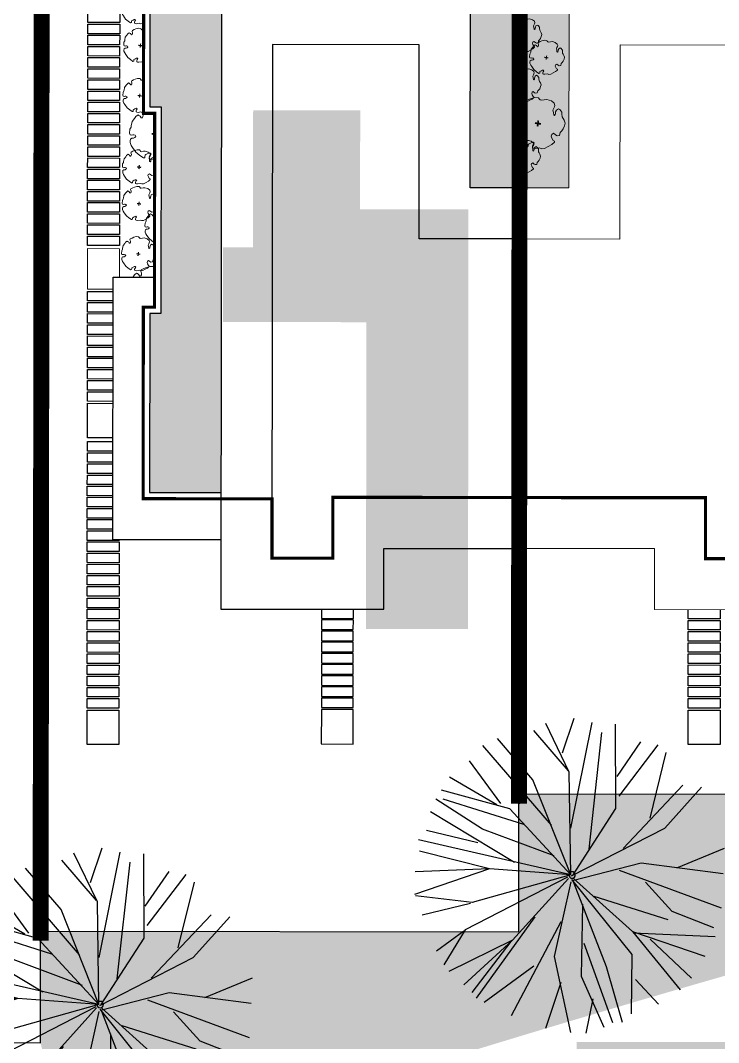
# Model space of a CAD drawing. Header units: millimetres. Extents: x -1030105 to 906887, y -616134 to 1220667.
# Drawn here: x -764102 to -742200, y -415820 to -383747 of the extents above; entities that cross this region are included whole.
import ezdxf

# ---------------------------------------------------------------- set-up
doc = ezdxf.new("R2010")
doc.units = ezdxf.units.MM
doc.header["$MEASUREMENT"] = 0
doc.linetypes.add('HIDDEN', pattern=[9.524999999999999, 6.35, -3.175])
doc.layers.get('Defpoints').update_dxf_attribs({"color": 1})
doc.layers.add('+ toa do mong', color=7, linetype='Continuous', true_color=0xfa1a05)
for name, color, linetype, lineweight in [('240930  KHU B- TMB gời inno$0$1. I-FURN', 252, 'Continuous', 18), ('240930  KHU B- TMB gời inno$0$GFA', 6, 'Continuous', 0), ('GFA', 6, 'Continuous', 0), ('QH_KTCQ_Caycanhquan', 97, 'Continuous', 18)]:
    doc.layers.add(name, color=color, linetype=linetype, lineweight=lineweight)
for name, color, linetype in [('240930  KHU B- TMB gời inno$0$DA-ELEV-PEN1', 8, 'Continuous'), ('240930  KHU B- TMB gời inno$0$DA-FLOR-PATT', 251, 'Continuous'), ('240930  KHU B- TMB gời inno$0$DA-WALL-LOW', 1, 'Continuous'), ('240930  KHU B- TMB gời inno$0$DA-WALL-PATT', 8, 'Continuous'), ('240930  KHU B- TMB gời inno$0$TMB-KHU B-XREF$0$Xref-LBC-Plot$0$DA-SITE-CNTR1', 8, 'Continuous'), ('DA-LANS-TREE', 7, 'Continuous'), ('DA-WALL-LOW', 1, 'Continuous'), ('Dat cong trinh cac loai', 6, 'Continuous'), ('KTCQ CẢNH QUAN', 192, 'Continuous'), ('N-cay lon', 192, 'Continuous'), ('ranh dat', 7, 'Continuous'), ('TMB-KHU B-XREF$0$Xref-LBC-Plot$0$DA-SITE-CNTR1', 8, 'Continuous'), ('XREF_LBC_ZONE B_BEACH VILLA 22 11 11$0$DA-FLOR-PATT', 251, 'Continuous')]:
    doc.layers.add(name, color=color, linetype=linetype)

# ---------------------------------------------------------------- blocks, each defined once
blk = doc.blocks.new('*U1357')
at = {"layer": '240930  KHU B- TMB gời inno$0$DA-WALL-PATT'}
blk.add_lwpolyline([(-3.229222828849736e-06, -0.5999999999912385), (-0.3000032292184836, -0.5999983853798173), (-0.2999978471795833, 0.4000017712514665), (2.152816071429693e-06, 0.4000001566400453)], close=True, dxfattribs=at)
blk = doc.blocks.new('*U1358')
at = {"color": 0, "linetype": 'ByBlock', "lineweight": -2, "transparency": 16777216, "rotation": 180.0003083683384}
for p in [(-0.6520413989287883, -240.4905452351165), (-0.3020413989338584, -240.4905433514032), (0.04795860106107241, -240.4905414676899), (0.3979586010560023, -240.4905395839766), (0.7479586010509327, -240.4905377002632), (1.097958601045863, -240.4905358165499), (1.447958601040793, -240.4905339328366), (1.797958601035723, -240.4905320491233), (2.147958601030654, -240.4905301654099), (2.497958601025584, -240.4905282816966), (2.847958601020514, -240.4905263979833), (3.197958601015444, -240.49052451427), (3.547958601010374, -240.4905226305566)]:
    blk.add_blockref('*U1357', p, dxfattribs=at)
blk = doc.blocks.new('Xref Khu Spa-Wellness - TBM$0$TREE_T')
at = {"const_width": 100}
for points in [[(-123.743686707654, 123.7436867076467), (123.7436867076394, -123.7436867076467)], [(123.7436867076394, 123.7436867076467), (-123.7436867076394, -123.7436867076467)]]:
    blk.add_lwpolyline(points, dxfattribs=at)
blk = doc.blocks.new('Xref Khu Spa-Wellness - TBM$0$TREE_5')
at = {"layer": 'QH_KTCQ_Caycanhquan', "color": 114, "true_color": 0x139b48}
blk.add_lwpolyline([(-935.8052043020725, 1163.729876997881), (-781.0664177108556, 1298.991161259357), (-577.9716866482049, 1385.944714451209), (-423.232900056988, 1424.590717911255), (-249.1519124628976, 1453.575356581714), (-181.4534723367542, 1414.929171710275), (-142.7687756838277, 1289.329614988528), (-84.74187805317342, 1221.698972928803), (-17.04343790188432, 1192.71433425881), (40.98345973622054, 1221.698972928803), (31.31221188511699, 1347.298710919917), (60.32595539093018, 1424.590717911255), (79.6681563751772, 1472.898267642129), (244.0781907904893, 1472.898267642129), (369.8035285742953, 1434.252264111768), (592.2404606333002, 1376.283168251161), (775.9926960328594, 1212.037426657975), (824.3486405229196, 1163.729876997881), (959.7452261233702, 1105.760781065095), (1114.484012714587, 931.8534933435731), (1143.497461522929, 844.8999401517212), (1075.79931606818, 767.6077518211678), (1017.772123759612, 748.2848406890407), (979.0874271076173, 709.638655890245), (930.7317773010582, 642.0081950975582), (940.40273046121, 564.7160067670047), (1017.772123759612, 555.0544605664909), (1114.484012714587, 564.7160067670047), (1191.85340601299, 622.6851026983932), (1288.56500029657, 632.3466488970444), (1365.934688259847, 564.7160067670047), (1423.96158589609, 487.4238184364513), (1472.317530387081, 323.178076912649), (1481.988778204657, 168.5938815902919), (1501.330979188904, -159.8976014545187), (1433.632833734155, -440.0815348392352), (1356.263440435752, -691.2808295534924), (1288.56500029657, -720.2654682239518), (1240.209350477904, -681.6192833529785), (1182.182158169337, -613.9888225602917), (1124.155260538682, -623.6501874942333), (1037.114619421773, -642.9732798933983), (930.7317773010582, -662.296372293029), (872.7045849869028, -700.9423758247867), (863.0333371693268, -768.5730178840458), (969.4164739474654, -797.5574752166867), (1056.45682040602, -855.5265711485408), (1104.812764876522, -923.1572132077999), (1066.128068224527, -990.7878553378396), (988.7586749317124, -1068.079862329178), (785.6639438699931, -1174.356507992838), (717.9657984022051, -1290.294699784368), (572.8982596490532, -1377.248434313573), (340.7897850750014, -1415.894437845796), (108.6816051844507, -1454.540441305377), (-94.41312587726861, -1444.87889510626), (-133.0978225171566, -1386.909799175337), (-94.41312587726861, -1319.279338454828), (-123.5076104430482, -1166.998870359268), (-158.3361843349412, -1051.01933326479), (-245.4077663654462, -987.2307148086838), (-361.5031108781695, -998.8285959679633), (-401.6181620880961, -1151.07587907603), (-438.5748819764704, -1243.375660780352), (-567.9238436007872, -1307.985380935017), (-703.6970244115219, -1193.679600392003), (-829.4223621934652, -1184.018054192886), (-964.8186531243846, -1145.372050659731), (-1129.228687539697, -1048.756951268762), (-1264.625273158774, -942.4803056772798), (-1312.981217630208, -778.2345641553402), (-1332.323418614455, -652.6348260920495), (-1351.665914275683, -546.3581805010326), (-1429.035307568498, -420.7584424400702), (-1496.733453042805, -333.8048892477527), (-1496.733453042805, -130.9129628543742), (-1458.048756396398, -53.62095586303622), (-1322.652170789428, -43.95940966391936), (-1225.940576513298, -92.26695939479396), (-1158.242431038991, -159.8976014545187), (-1109.886486547999, -208.2051511849277), (-1042.18834109325, -217.8666973854415), (-1022.845845431089, -169.5591477253474), (-1100.215238723904, -43.95940966391936), (-1158.242431038991, 81.64032840030268), (-1274.29652097635, 139.609424259048), (-1341.994666451588, 178.2554277908057), (-1419.364059749991, 226.5629775212146), (-1467.720004214905, 352.1627155123278), (-1419.364059749991, 564.7160067670047), (-1264.625273158774, 786.9308442207985), (-1129.228687539697, 864.2228512139991), (-964.8186531243846, 951.1765857427381), (-935.8052043020725, 999.4841354736127), (-935.8052043020725, 1086.437688665465)], close=True, dxfattribs=at)
blk.add_blockref('Xref Khu Spa-Wellness - TBM$0$TREE_T', (0, 0), dxfattribs=at)
blk = doc.blocks.new('240930  KHU B- TMB gời inno$0$River Semi Roof plan')
at = {"layer": 'GFA', "true_color": 0x8c7854}
h = blk.add_hatch(dxfattribs=at)
h.set_pattern_fill('DOLMIT', color=35, scale=0.4632663540241868, angle=180)
h.set_pattern_definition([(180, (-298548.0829749774, -27398.88642619204), (3.72494558369705e-17, -0.1158165885060467), []), (225.0000000000001, (-298548.0829749774, -27398.88642619204), (0.2316331766234057, -0.2316331766234055), [0.1637893902130351, -0.3275787804260702])])
edge = h.paths.add_edge_path()
edge.add_line((11140.01659839404, -15026.58523369872), (11140.01622314871, -21596.48703951246))
edge.add_line((11140.01622315113, -21596.48703951237), (14212.43875728888, -21596.48443492525))
edge.add_line((14212.43875728909, -21596.48443492536), (14212.43976426888, -23196.73011857584))
edge.add_line((14212.43976426859, -23196.73011857584), (13569.27137817192, -23196.72924651307))
edge.add_line((13569.27137816873, -23196.72924651309), (13569.27137816873, -26132.59862993162))
edge.add_line((13569.27137816873, -26132.59862993155), (11276.56628487019, -26132.59862993155))
edge.add_line((11276.56628487063, -26132.59862993155), (11276.56628487063, -24016.04163258319))
edge.add_line((11276.56628487063, -24016.04163258323), (8955.182916996175, -24016.04161172589))
edge.add_line((8955.182916998769, -24016.0416117258), (8955.182291444173, -15026.58515572585))
edge.add_line((8955.182291444296, -15026.58515572584), (11140.01627673796, -15026.58519136095))
at = {"layer": '240930  KHU B- TMB gời inno$0$1. I-FURN', "elevation": -2.387080635461805e-05}
for points in [[(-13900.00515090071, -2200.076784457473), (-13900.00515090071, -2750.076784930956), (-26904.28596113904, -2750.076725272214), (-26899.84287702405, -9595.851216752679), (-24979.24163426911, -9595.851138415195)], [(-23495.55960390753, -10609.71724599553), (-23495.55947705732, -12799.19258073568), (-19595.55751422713, -12800.96907876743), (-19595.55763580839, -10702.43745993831)]]:
    blk.add_lwpolyline(points, dxfattribs=at)
at = {"layer": '240930  KHU B- TMB gời inno$0$DA-ELEV-PEN1', "elevation": -1.537108971898405e-07}
blk.add_lwpolyline([(-1461.734797787387, -6899.987814486027), (-383.7595702519175, -6899.987814486027), (-383.7595702519175, -7900.001157220453), (-1461.734797787387, -7900.001157220453)], close=True, dxfattribs=at)
at = {"layer": '240930  KHU B- TMB gời inno$0$DA-FLOR-PATT'}
blk.add_lwpolyline([(-7429.311106589157, -6200.005074135959), (-6100.006287040422, -6200.005074135959), (-6100.006287040422, -8600.004618309438), (-7429.916345142759, -8600.004618309438)], dxfattribs=at)
at = {"layer": '240930  KHU B- TMB gời inno$0$DA-FLOR-PATT', "elevation": -1.537108971898405e-07}
blk.add_lwpolyline([(-8770.014087226707, -8300.005014639348), (-7770.013543670066, -8300.005545441061), (-7770.013127144659, -10500.00605658442), (-8770.013399870833, -10500.00683626533)], dxfattribs=at)
at = {"layer": '240930  KHU B- TMB gời inno$0$DA-WALL-LOW', "elevation": -2.387080635461805e-05}
for points in [[(-27600.0020611258, -7900.07871238704), (-27600.00206309709, -8349.93596220314), (-27600.00203530584, -13000.08461010171), (-18399.71552411906, -13000.08286054351)], [(-27400.00206200278, -8100.078713258779), (-27400.00206309709, -8349.935963093565), (-27400.00203650113, -12800.08457206902), (-18399.71710401407, -12800.08286054381)]]:
    blk.add_lwpolyline(points, dxfattribs=at)
at = {"layer": 'Defpoints', "color": 6, "elevation": -7.588306199369877e-10}
blk.add_lwpolyline([(-18399.71552414881, -13000.07909442246), (-27600.00203527121, -13000.07909442246), (-27600.000779467, -12800.07626880327)], dxfattribs=at)
at = {"layer": 'XREF_LBC_ZONE B_BEACH VILLA 22 11 11$0$DA-FLOR-PATT', "color": 7, "elevation": -7.176385346918413e-05}
blk.add_lwpolyline([(-18399.70004112745, -12999.98485664287), (-18399.73366859988, -10703.1605191789)], dxfattribs=at)
at = {"color": 0, "xscale": 999.9999999999999, "yscale": 999.9999999999999, "zscale": 999.9999999999999}
blk.add_blockref('*U1358', (-5372.964888097951, 232990.5348160751, -1.529520665684676e-07), dxfattribs=at)
at = {"layer": 'QH_KTCQ_Caycanhquan', "color": 116}
for p, xscale, yscale, zscale, rotation in [((-22642.54600305415, -13331.42519775114, -2.830727541062004), 0.3613160547961027, 0.3613160547961027, 0.3613160547961027, 52.2616449089547), ((-21067.26135890864, -13310.42338200181, -2.830727541062004), 0.3613160547961027, 0.3613160547961027, 0.3613160547961027, 52.2616449089547), ((-19861.08362727986, -13783.05105340035, -2.830727541062004), 0.5419740821941541, 0.5419740821941541, 0.5419740821941541, 52.26164490895473), ((-18827.24171884757, -13295.96508731122, -2.830727541062004), 0.3613160547961027, 0.3613160547961027, 0.3613160547961027, 52.2616449089547), ((-21928.41837073702, -14045.58316147222, -2.830727541062004), 0.3613160547961027, 0.3613160547961027, 0.3613160547961027, 52.2616449089547)]:
    blk.add_blockref('Xref Khu Spa-Wellness - TBM$0$TREE_5', p, dxfattribs=dict(at, xscale=xscale, yscale=yscale, zscale=zscale, rotation=rotation))
blk.add_wipeout([(-27624.24288750907, -1408.192927989243), (-27624.24288750907, -5708.1929279892465), (-24979.241634269107, -5708.1929279892465), (-24979.241634269118, -13208.198746334952), (-6524.242887509079, -13208.192927989248), (-6524.242887509079, -8963.192927989237), (-4614.242887509059, -8963.192927989237), (-4614.242887509059, -3853.192927989272), (-6782.453408768875, -3853.192927989272), (-6782.453408768875, -458.1930858079395), (-15024.242888813715, -458.1930858079395), (-15024.242888813715, -1758.1929667423647), (-20169.250252609552, -1758.1929667423647), (-20169.250252609552, -1408.192927989243)])
at = {"layer": 'GFA', "true_color": 0xb75434}
h = blk.add_hatch(dxfattribs=at)
h.set_pattern_fill('AR-RSHKE', color=15, scale=36.99065904562387, angle=89.99999999999999)
h.set_pattern_definition([(90, (0, 0), (-443.8879085474862, 943.2618056634088), [221.9439542737432, -184.9532952281194, 258.9346133193671, -110.9719771368716, 332.9159314106149, -147.9626361824955]), (90, (-18.49532952281187, 221.9439542737432), (-443.8879085474862, 943.2618056634088), [184.9532952281194, -702.8225218668535, 147.9626361824955, -221.9439542737432]), (90, (27.74299428421809, 665.8318628212297), (-443.8879085474862, 943.2618056634088), [110.9719771368716, -1146.71043041434]), (180, (0, 0), (-443.8879085474866, -314.4206018878028), [425.3925790246745, -1350.159055165271]), (180, (6.287160530178484e-14, 221.9439542737432), (-443.8879085474866, -314.4206018878028), [416.1449142632686, -1359.406719926677]), (180, (1.152646097199389e-13, 406.8972495018626), (-443.8879085474866, -314.4206018878028), [388.4019199790507, -1387.149714210895]), (180, (27.74299428421809, 665.8318628212297), (-443.8879085474866, -314.4206018878028), [425.3925790246745, -1350.159055165271]), (180, (27.74299428421812, 776.8038399581013), (-443.8879085474866, -314.4206018878028), [425.3925790246745, -1350.159055165271]), (180, (3.143580265089242e-13, 1109.719771368716), (-443.8879085474866, -314.4206018878028), [406.8972495018626, -1368.654384688083])])
h.paths.add_polyline_path([(-24779.24163426912, -13008.19306348427), (-17839.24290436662, -13008.19300702462), (-17839.24290436662, -11658.1929279892), (-23929.24287006757, -11658.1929279892), (-23929.24287006757, -3853.19292798923), (-8274.242887508939, -3853.192927989263), (-8274.242887508939, -1608.193752617144), (-13884.24288750906, -1608.193752617144), (-13884.24288750906, -1958.192966742359), (-20369.25025260955, -1958.192966742359), (-20369.25025260955, -1608.192927989241), (-27424.24288750907, -1608.192927989241), (-27424.24288750907, -5508.192927989239), (-24779.24163426911, -5508.192927989243)])
at = {"layer": '+ toa do mong', "linetype": 'HIDDEN', "ltscale": 10, "const_width": 99.99999999999999, "elevation": -2.40231413925581e-05}
blk.add_lwpolyline([(-27624.24288750907, -1408.192927989241), (-20169.25025260955, -1408.192927989241), (-20169.25025260955, -1758.192966742359), (-14084.24288750906, -1758.192966742359), (-14084.24288750906, -1408.193752617144), (-8074.242887508939, -1408.193752617144), (-8074.242887508939, -5453.192927989268), (-6214.242887509063, -5453.192927989236), (-6214.242887509034, -7363.192927989236), (-8124.24288750907, -7363.192927989236), (-8124.24288750907, -13208.19292798924), (-24979.24163426911, -13208.19306511135), (-24979.2416342691, -5708.192927989243), (-27624.24288750907, -5708.192927989243), (-27624.24288750907, -1408.192927989241)], dxfattribs=at)
at = {"elevation": -2.40231413925581e-05}
blk.add_lwpolyline([(-17839.24290436662, -13208.19300702463), (-24979.24163426911, -13208.19306511135), (-24979.2416342691, -5708.192927989243), (-27624.24288750907, -5708.192927989243), (-27624.24288750907, -1408.192927989241)], dxfattribs=at)
at = {"color": 7, "elevation": -2.40231413925581e-05}
blk.add_lwpolyline([(-17839.24290436662, -13008.19300702463), (-24779.24163426911, -13008.19306348427), (-24779.2416342691, -5508.192927989243), (-27424.24288750907, -5508.192927989243), (-27424.24288750907, -1608.192927989241), (-20369.25025260955, -1608.192927989241), (-20369.25025260955, -1958.192966742359), (-13884.24288750906, -1958.192966742359), (-13884.24288750906, -1608.193752617144), (-8274.242887508939, -1608.193752617144), (-8274.242887508939, -3853.192927989261)], dxfattribs=at)
at = {"elevation": -2.402310795483055e-05}
blk.add_lwpolyline([(-23929.24287006757, -3853.19292798923), (-4614.242887509063, -3853.19292798923), (-4614.242887509063, -8963.192927989236), (-6524.24288750907, -8963.192927989236), (-6524.24288750907, -13208.19292798924), (-17839.24290436662, -13208.19292798924), (-17839.24290436662, -11658.1929279892), (-23929.24287006757, -11658.1929279892)], close=True, dxfattribs=at)
at = {"color": 7, "elevation": -2.402310795483055e-05}
blk.add_lwpolyline([(-6524.24288750907, -13208.19292798924), (-17839.24290436662, -13208.19292798924), (-17839.24290436662, -11658.1929279892), (-23929.24287006757, -11658.1929279892), (-23929.24287006757, -3853.19292798923), (-4614.242887509063, -3853.192927989268), (-4614.242887509063, -8963.192927989236), (-6524.24288750907, -8963.192927989236)], close=True, dxfattribs=at)
at = {"color": 252, "elevation": -2.402310795483055e-05}
blk.add_lwpolyline([(-8124.24288750907, -13208.19292798924), (-16239.24290436662, -13208.19292798924), (-16239.24290436662, -10058.1929279892), (-22329.24287006757, -10058.1929279892), (-22329.24287006757, -5453.192927989228), (-6214.24288750907, -5453.192927989265), (-6214.242887509063, -7363.192927989236), (-8124.24288750907, -7363.192927989236)], close=True, dxfattribs=at)
blk = doc.blocks.new('240930  KHU B- TMB gời inno$0$sdwsedwe')
at = {"layer": 'GFA', "true_color": 0x8c7854}
h = blk.add_hatch(dxfattribs=at)
h.set_pattern_fill('DOLMIT', color=35, scale=0.4632663540241877, angle=180)
h.set_pattern_definition([(180, (-356130.5497698553, -95107.98810847144), (3.724945583697057e-17, -0.1158165885060469), []), (225.0000000000001, (-356130.5497698553, -95107.98810847144), (0.2316331766234062, -0.231633176623406), [0.1637893902130355, -0.3275787804260709])])
edge = h.paths.add_edge_path()
edge.add_line((104079.4510520778, -232177.5053902268), (113702.0105312408, -232177.5059398272))
edge.add_line((113702.0105312408, -232177.5059398226), (113702.006716451, -227677.5043486726))
edge.add_line((113702.0067164511, -227677.5043486729), (116045.7950602243, -227677.5028738072))
edge.add_line((116045.7950602243, -227677.5028738044), (116045.7937829638, -228619.5148297298))
edge.add_line((116045.7937829636, -228619.5148297362), (120345.7937829635, -228619.5148297362))
edge.add_line((120345.7937829636, -228619.5148297362), (120345.7937829636, -231977.5088729535))
edge.add_line((120345.7937829636, -231977.5088729523), (117245.7937829634, -231977.5088729523))
edge.add_line((117245.7937829638, -231977.5088729523), (117245.7937524153, -235377.5063449914))
edge.add_line((117245.793752415, -235377.5063449889), (104079.4509378755, -235377.507261203))
edge.add_line((104079.4509378755, -235377.5072612017), (104079.4509900682, -232177.5058613359))
blk = doc.blocks.new('240930  KHU B- TMB gời inno$0$MANSION ROOF PLAN')
at = {"color": 0}
blk.add_blockref('240930  KHU B- TMB gời inno$0$sdwsedwe', (-58302.94948899653, 203026.6796289831), dxfattribs=at)
blk = doc.blocks.new('*U1359')
at = {"layer": '240930  KHU B- TMB gời inno$0$DA-WALL-PATT'}
blk.add_lwpolyline([(-0.003229222828849743, -599.9999999912397), (-300.0032292184842, -599.9983853798185), (-299.9978471795839, 400.0017712514673), (0.002152816071429697, 400.000156640046)], close=True, dxfattribs=at)
blk = doc.blocks.new('*U1360')
at = {"color": 0, "linetype": 'ByBlock', "lineweight": -2, "transparency": 16777216, "rotation": 180.0003083671565}
for p in [(-2402.041398903443, -240490.5546536836), (-2052.041398908513, -240490.5527699703), (-1702.041398913582, -240490.550886257), (-1352.041398918651, -240490.5490025436), (-1002.04139892372, -240490.5471188303), (-652.041398928789, -240490.545235117), (-302.0413989338581, -240490.5433514037), (47.95860106107284, -240490.5414676903), (397.9586010560033, -240490.539583977), (747.9586010509342, -240490.5377002637), (1097.958601045865, -240490.5358165504), (1447.958601040796, -240490.533932837), (1797.958601035727, -240490.5320491237), (2147.958601030658, -240490.5301654104), (2497.958601025588, -240490.5282816971), (2847.958601020519, -240490.5263979837), (3197.95860101545, -240490.5245142704), (3547.958601010381, -240490.5226305571)]:
    blk.add_blockref('*U1359', p, dxfattribs=at)
blk = doc.blocks.new('*U1361')
at = {"layer": '240930  KHU B- TMB gời inno$0$DA-WALL-PATT'}
blk.add_lwpolyline([(-0.003229222828849743, -599.9999999912397), (-300.0032292184842, -599.9983853798185), (-299.9978471795839, 400.0017712514673), (0.002152816071429697, 400.000156640046)], close=True, dxfattribs=at)
blk = doc.blocks.new('*U1362')
at = {"color": 0, "linetype": 'ByBlock', "lineweight": -2, "transparency": 16777216, "rotation": 180.0003083671565}
for p in [(397.9586010560033, -240490.539583977), (747.9586010509342, -240490.5377002637), (1097.958601045865, -240490.5358165504), (1447.958601040796, -240490.533932837), (1797.958601035727, -240490.5320491237), (2147.958601030658, -240490.5301654104), (2497.958601025588, -240490.5282816971), (2847.958601020519, -240490.5263979837), (3197.95860101545, -240490.5245142704), (3547.958601010381, -240490.5226305571)]:
    blk.add_blockref('*U1361', p, dxfattribs=at)
blk = doc.blocks.new('*U1363')
at = {"layer": '240930  KHU B- TMB gời inno$0$DA-WALL-PATT'}
blk.add_lwpolyline([(-0.003229222828849743, -599.9999999912397), (-300.0032292184842, -599.9983853798185), (-299.9978471795839, 400.0017712514673), (0.002152816071429697, 400.000156640046)], close=True, dxfattribs=at)
blk = doc.blocks.new('*U1364')
at = {"color": 0, "linetype": 'ByBlock', "lineweight": -2, "transparency": 16777216, "rotation": 180.0003083671565}
for p in [(-2402.041398903443, -240490.5546536836), (-2052.041398908513, -240490.5527699703), (-1702.041398913582, -240490.550886257), (-1352.041398918651, -240490.5490025436), (-1002.04139892372, -240490.5471188303), (-652.041398928789, -240490.545235117), (-302.0413989338581, -240490.5433514037), (47.95860106107284, -240490.5414676903), (397.9586010560033, -240490.539583977), (747.9586010509342, -240490.5377002637), (1097.958601045865, -240490.5358165504), (1447.958601040796, -240490.533932837), (1797.958601035727, -240490.5320491237), (2147.958601030658, -240490.5301654104), (2497.958601025588, -240490.5282816971), (2847.958601020519, -240490.5263979837), (3197.95860101545, -240490.5245142704), (3547.958601010381, -240490.5226305571)]:
    blk.add_blockref('*U1363', p, dxfattribs=at)
blk = doc.blocks.new('*U1367')
at = {"layer": '240930  KHU B- TMB gời inno$0$DA-WALL-PATT'}
blk.add_lwpolyline([(-0.003229222828849743, -599.9999999912397), (-300.0032292184842, -599.9983853798185), (-299.9978471795839, 400.0017712514673), (0.002152816071429697, 400.000156640046)], close=True, dxfattribs=at)
blk = doc.blocks.new('*U1368')
at = {"color": 0, "linetype": 'ByBlock', "lineweight": -2, "transparency": 16777216, "rotation": 180.0003083671565}
for p in [(397.9586010560033, -240490.539583977), (747.9586010509342, -240490.5377002637), (1097.958601045865, -240490.5358165504), (1447.958601040796, -240490.533932837), (1797.958601035727, -240490.5320491237), (2147.958601030658, -240490.5301654104), (2497.958601025588, -240490.5282816971), (2847.958601020519, -240490.5263979837), (3197.95860101545, -240490.5245142704), (3547.958601010381, -240490.5226305571)]:
    blk.add_blockref('*U1367', p, dxfattribs=at)
blk = doc.blocks.new('*U1369')
at = {"layer": '240930  KHU B- TMB gời inno$0$DA-WALL-PATT'}
blk.add_lwpolyline([(-0.003229222828849743, -599.9999999912397), (-300.0032292184842, -599.9983853798185), (-299.9978471795839, 400.0017712514673), (0.002152816071429697, 400.000156640046)], close=True, dxfattribs=at)
blk = doc.blocks.new('*U1370')
at = {"color": 0, "linetype": 'ByBlock', "lineweight": -2, "transparency": 16777216, "rotation": 180.0003083671565}
for p in [(-1002.04139892372, -240490.5471188303), (-652.041398928789, -240490.545235117), (-302.0413989338581, -240490.5433514037), (47.95860106107284, -240490.5414676903), (397.9586010560033, -240490.539583977), (747.9586010509342, -240490.5377002637), (1097.958601045865, -240490.5358165504), (1447.958601040796, -240490.533932837), (1797.958601035727, -240490.5320491237), (2147.958601030658, -240490.5301654104), (2497.958601025588, -240490.5282816971), (2847.958601020519, -240490.5263979837), (3197.95860101545, -240490.5245142704), (3547.958601010381, -240490.5226305571)]:
    blk.add_blockref('*U1369', p, dxfattribs=at)
blk = doc.blocks.new('240930  KHU B- TMB gời inno$0$xdfdfedf')
at = {"layer": 'GFA', "true_color": 0x8c7854}
h = blk.add_hatch(dxfattribs=at)
h.set_pattern_fill('DOLMIT', color=35, scale=0.4632663540241877, angle=180)
h.set_pattern_definition([(180, (-258403.9892735296, -65107.98810847144), (3.724945583697057e-17, -0.1158165885060469), []), (225.0000000000001, (-258403.9892735296, -65107.98810847144), (0.2316331766234062, -0.231633176623406), [0.1637893902130355, -0.3275787804260709])])
edge = h.paths.add_edge_path()
edge.add_line((51284.11029984243, -52735.68691597809), (51284.10992459711, -59305.58872179184))
edge.add_line((51284.10992459953, -59305.58872179175), (54356.53245873728, -59305.58611720464))
edge.add_line((54356.53245873749, -59305.58611720474), (54356.53346571728, -60905.83180085523))
edge.add_line((54356.53346571699, -60905.83180085523), (53713.36507962032, -60905.83092879246))
edge.add_line((53713.36507961713, -60905.83092879248), (53713.36507961713, -63841.70031221102))
edge.add_line((53713.36507961713, -63841.70031221095), (51420.65998631859, -63841.70031221095))
edge.add_line((51420.65998631902, -63841.70031221095), (51420.65998631902, -61725.14331486258))
edge.add_line((51420.65998631902, -61725.14331486262), (49099.27661844456, -61725.14329400528))
edge.add_line((49099.27661844715, -61725.14329400519), (49099.27599289256, -52735.68683800522))
edge.add_line((49099.27599289268, -52735.6868380052), (51284.10997818635, -52735.68687364032))
at = {"layer": '240930  KHU B- TMB gời inno$0$1. I-FURN', "elevation": -2.387004752399816e-05}
for points in [[(26144.08855054763, -39909.17846673681), (26144.08855054763, -40359.17846673681), (13139.80773999993, -40359.17840707806), (13142.04638099709, -43909.18039685439)], [(26244.08855054763, -39909.17846673681), (26244.08855054763, -40459.17846721029), (13239.80774030927, -40459.17840755155), (13244.25082442427, -47304.95289903203), (14742.69815058039, -47304.95283791336)], [(16648.53409754079, -48318.81892827489), (16648.534224391, -50508.29426301504), (20548.53618722121, -50510.07076104679), (20548.53606563995, -48411.53914221766)]]:
    blk.add_lwpolyline(points, dxfattribs=at)
at = {"layer": '240930  KHU B- TMB gời inno$0$DA-WALL-LOW'}
for points, elevation in [([(29444.03772534758, -39709.1742418143), (29444.03772534758, -39709.1742418143), (12544.09166617651, -39709.17694279987), (12544.09164689556, -44109.18039684972)], -2.387004752399816e-05), ([(29444.03772534758, -39709.1742418143), (31714.09466221634, -39709.17769586413), (31714.0944298435, -41309.18588354066)], -7.176309463856434e-05), ([(29444.67756945702, -39709.17690725342), (31714.73450632578, -39709.18036130325), (31714.73427395294, -41309.18854897979)], -7.161014257199429e-05), ([(29444.0377253477, -39909.17694279987), (29444.0377253477, -39909.17694279987), (12744.09166528609, -39909.17694279987), (12744.09164776707, -43909.18039685439)], -2.387004752399816e-05), ([(29444.0377253477, -39909.17769586416), (31514.0946324944, -39909.17769586413), (31514.09442964099, -41309.18497292468)], -7.176309463856434e-05), ([(29444.67756945714, -39909.18036130328), (31514.73447660384, -39909.18036130325), (31514.73427375044, -41309.1876383638)], -7.161014257199429e-05), ([(12544.09164032251, -45609.18039466639), (12544.09163835122, -46059.03764448249), (12544.09166614247, -50709.18629238107), (21744.37817732927, -50709.18454282287)], -2.387004752399816e-05), ([(12744.09163944553, -45809.18039553813), (12744.09163835122, -46059.03764537292), (12744.09166494719, -50509.18625434838), (21744.37659743426, -50509.18454282317)], -2.387004752399816e-05)]:
    blk.add_lwpolyline(points, dxfattribs=dict(at, elevation=elevation))
at = {"layer": 'Defpoints', "color": 6}
blk.add_lwpolyline([(21744.37817729953, -50709.18077670182), (12544.09166617711, -50709.18077670182), (12544.09292198132, -50509.17795108263)], dxfattribs=at)
at = {"layer": 'QH_KTCQ_Caycanhquan', "color": 116}
for p, xscale, yscale, zscale, rotation in [((16641.02878472056, -38941.98278002526, -2.830727540303179), 0.3613160547961033, 0.3613160547961033, 0.3613160547961033, 52.2616449089547), ((17851.15449641384, -39017.80927334273, -2.830727540303179), 0.3613160547961033, 0.3613160547961033, 0.3613160547961033, 52.2616449089547), ((19426.43914055936, -38996.80745759339, -2.830727540303179), 0.3613160547961033, 0.3613160547961033, 0.3613160547961033, 52.2616449089547), ((20632.61687218814, -39469.43512899194, -2.830727540303179), 0.5419740821941551, 0.5419740821941551, 0.5419740821941551, 52.26164490895473), ((21666.45878062043, -38982.34916290281, -2.830727540303179), 0.3613160547961033, 0.3613160547961033, 0.3613160547961033, 52.2616449089547), ((22816.03725955354, -38977.44289046518, -2.830727540303179), 0.3613160547961033, 0.3613160547961033, 0.3613160547961033, 52.2616449089547), ((24391.32190369906, -38956.44107471585, -2.830727540303179), 0.3613160547961033, 0.3613160547961033, 0.3613160547961033, 52.2616449089547), ((25597.49963532784, -39429.06874611439, -2.830727540303179), 0.5419740821941551, 0.5419740821941551, 0.5419740821941551, 52.26164490895473), ((26631.34154376013, -38941.98278002526, -2.830727540303179), 0.3613160547961033, 0.3613160547961033, 0.3613160547961033, 52.2616449089547), ((18565.28212873097, -39731.96723706381, -2.830727540303179), 0.3613160547961033, 0.3613160547961033, 0.3613160547961033, 52.2616449089547), ((23530.16489187067, -39691.60085418626, -2.830727540303179), 0.3613160547961033, 0.3613160547961033, 0.3613160547961033, 52.2616449089547), ((17501.54769839417, -51040.5268800305, -2.830727540303179), 0.3613160547961033, 0.3613160547961033, 0.3613160547961033, 52.2616449089547), ((19076.83234253969, -51019.52506428117, -2.830727540303179), 0.3613160547961033, 0.3613160547961033, 0.3613160547961033, 52.2616449089547), ((21316.85198260077, -51005.06676959058, -2.830727540303179), 0.3613160547961033, 0.3613160547961033, 0.3613160547961033, 52.2616449089547), ((20283.01007416847, -51492.15273567971, -2.830727540303179), 0.5419740821941551, 0.5419740821941551, 0.5419740821941551, 52.26164490895473), ((18215.67533071131, -51754.68484375158, -2.830727540303179), 0.3613160547961033, 0.3613160547961033, 0.3613160547961033, 52.2616449089547)]:
    blk.add_blockref('Xref Khu Spa-Wellness - TBM$0$TREE_5', p, dxfattribs=dict(at, xscale=xscale, yscale=yscale, zscale=zscale, rotation=rotation))
blk.add_wipeout([(12520.49065804872, -39117.297275707715), (12520.49065804872, -43417.29727570772), (15165.491911288682, -43417.29727570772), (15165.491911288673, -50917.30309405342), (33620.490658048715, -50917.29727570772), (33620.490658048715, -46672.29727570771), (35530.49065804873, -46672.29727570771), (35530.49065804873, -41562.297275707744), (33362.28013678892, -41562.297275707744), (33362.28013678892, -38167.297433526415), (25120.490656744074, -38167.297433526415), (25120.490656744074, -39467.29731446084), (19975.483292948236, -39467.29731446084), (19975.483292948236, -39117.297275707715)]).translate(0, 0, 1.537108971898405e-07)
at = {"layer": 'GFA', "true_color": 0xb75434}
h = blk.add_hatch(dxfattribs=at)
h.set_pattern_fill('AR-RSHKE', color=15, scale=36.99065904562387, angle=89.99999999999999)
h.set_pattern_definition([(90, (40144.7335455578, -37709.10434771846), (-443.8879085474862, 943.2618056634088), [221.9439542737432, -184.9532952281194, 258.9346133193671, -110.9719771368716, 332.9159314106149, -147.9626361824955]), (90, (40126.23821603498, -37487.16039344472), (-443.8879085474862, 943.2618056634088), [184.9532952281194, -702.8225218668535, 147.9626361824955, -221.9439542737432]), (90, (40172.47653984201, -37043.27248489723), (-443.8879085474862, 943.2618056634088), [110.9719771368716, -1146.71043041434]), (180, (40144.7335455578, -37709.10434771846), (-443.8879085474866, -314.4206018878028), [425.3925790246745, -1350.159055165271]), (180, (40144.7335455578, -37487.16039344472), (-443.8879085474866, -314.4206018878028), [416.1449142632686, -1359.406719926677]), (180, (40144.7335455578, -37302.2070982166), (-443.8879085474866, -314.4206018878028), [388.4019199790507, -1387.149714210895]), (180, (40172.47653984201, -37043.27248489723), (-443.8879085474866, -314.4206018878028), [425.3925790246745, -1350.159055165271]), (180, (40172.47653984201, -36932.30050776036), (-443.8879085474866, -314.4206018878028), [425.3925790246745, -1350.159055165271]), (180, (40144.7335455578, -36599.38457634974), (-443.8879085474866, -314.4206018878028), [406.8972495018626, -1368.654384688083])])
h.paths.add_polyline_path([(15365.49191128867, -50717.29741120273), (22305.49064119117, -50717.29735474309), (22305.49064119117, -49367.29727570766), (16215.49067549022, -49367.29727570766), (16215.49067549022, -41562.29727570769), (31870.49065804886, -41562.29727570772), (31870.49065804886, -39317.2981003356), (26260.49065804874, -39317.2981003356), (26260.49065804874, -39667.29731446082), (19775.48329294824, -39667.29731446082), (19775.48329294824, -39317.2972757077), (12720.49065804871, -39317.2972757077), (12720.49065804871, -43217.2972757077), (15365.49191128869, -43217.29727570771)])
at = {"layer": '+ toa do mong', "linetype": 'HIDDEN', "ltscale": 20, "const_width": 99.99999999999999, "elevation": -2.386943049536826e-05}
blk.add_lwpolyline([(12520.49065804872, -39117.2972757077), (19975.48329294824, -39117.2972757077), (19975.48329294824, -39467.29731446082), (26060.49065804874, -39467.29731446082), (26060.49065804874, -39117.2981003356), (32070.49065804886, -39117.2981003356), (32070.49065804886, -43162.29727570773), (33930.49065804873, -43162.29727570769), (33930.49065804876, -45072.29727570769), (32020.49065804871, -45072.29727570769), (32020.49065804871, -50917.29727570771), (15165.49191128868, -50917.29741282981), (15165.49191128869, -43417.29727570771), (12520.49065804872, -43417.29727570771), (12520.49065804872, -39117.2972757077)], dxfattribs=at)
at = {"color": 7}
for points, elevation in [([(33362.28013678893, -41562.29727570772), (33362.28013678893, -38167.29743352639), (25120.49065674408, -38167.29743352639), (25120.49065674408, -39467.29731446082)], 1.537108971898405e-07), ([(12520.49065804872, -39117.2972757077), (19975.48329294824, -39117.2972757077), (19975.48329294824, -39467.29731446082), (26060.49065804874, -39467.29731446082), (26060.49065804874, -39117.2981003356), (32070.49065804886, -39117.2981003356), (32070.49065804886, -41562.29727570772)], -2.386943049536826e-05), ([(22305.49064119118, -50717.29735474309), (15365.49191128868, -50717.29741120273), (15365.49191128869, -43217.29727570771), (12720.49065804872, -43217.29727570771), (12720.49065804872, -39317.2972757077), (19775.48329294824, -39317.2972757077), (19775.48329294824, -39667.29731446082), (26260.49065804874, -39667.29731446082), (26260.49065804874, -39317.2981003356), (31870.49065804886, -39317.2981003356), (31870.49065804886, -41562.29727570772)], -2.386943049536826e-05)]:
    blk.add_lwpolyline(points, dxfattribs=dict(at, elevation=elevation))
at = {"elevation": -2.386939705764071e-05}
blk.add_lwpolyline([(16215.49067549022, -41562.29727570769), (35530.49065804873, -41562.29727570769), (35530.49065804873, -46672.29727570769), (33620.49065804871, -46672.29727570769), (33620.49065804871, -50917.29727570771), (22305.49064119117, -50917.29727570771), (22305.49064119117, -49367.29727570766), (16215.49067549022, -49367.29727570766)], close=True, dxfattribs=at)
at = {"color": 7, "elevation": -2.386939705764071e-05}
blk.add_lwpolyline([(33620.49065804871, -50917.29727570771), (22305.49064119117, -50917.29727570771), (22305.49064119117, -49367.29727570766), (16215.49067549022, -49367.29727570766), (16215.49067549022, -41562.29727570769), (35530.49065804873, -41562.29727570773), (35530.49065804873, -46672.29727570769), (33620.49065804871, -46672.29727570769)], close=True, dxfattribs=at)
at = {"color": 252, "elevation": -2.386939705764071e-05}
blk.add_lwpolyline([(32020.49065804871, -50917.29727570771), (23905.49064119117, -50917.29727570771), (23905.49064119117, -47767.29727570766), (17815.49067549022, -47767.29727570766), (17815.49067549022, -43162.29727570769), (33930.49065804871, -43162.29727570772), (33930.49065804873, -45072.29727570769), (32020.49065804871, -45072.29727570769)], close=True, dxfattribs=at)
blk = doc.blocks.new('240930  KHU B- TMB gời inno$0$A$C55f665a7')
at = {"layer": '240930  KHU B- TMB gời inno$0$GFA', "xscale": 0.001000000000000001, "yscale": 0.001000000000000001, "zscale": 0.001000000000000001, "rotation": 270}
blk.add_blockref('240930  KHU B- TMB gời inno$0$River Semi Roof plan', (282.1531607334036, -42.65864143776707, -0.1982577429674086), dxfattribs=at)
at = {"layer": '240930  KHU B- TMB gời inno$0$1. I-FURN', "elevation": -7.161093326657486e-08}
blk.add_lwpolyline([(256.3947198963724, -26.73931877309224), (256.3947198961396, -28.01057381299324), (255.3946877163835, -28.01057381305145), (255.3946877163835, -26.73931877309224)], close=True, dxfattribs=at)
at = {"layer": '240930  KHU B- TMB gời inno$0$DA-ELEV-PEN1'}
for points, elevation in [([(256.3947104774415, -31.59248151659267), (256.3947104779072, -32.6704567441484), (255.3946971348487, -32.67045674409019), (255.3946971348487, -31.59248151653446)], -7.161093326657486e-08), ([(256.3947104779072, -41.21848151681479), (256.3947104774415, -42.29645674419589), (255.3946971348487, -42.29645674413769), (255.3946971348487, -41.21848151652375)], -7.161093326657486e-08), ([(262.7449536693748, -41.19626679283101), (262.7449536696076, -42.27424202056136), (263.7449670119677, -42.27424202050315), (263.7449670119677, -41.19626679294743)], -7.161093323881929e-08)]:
    blk.add_lwpolyline(points, close=True, dxfattribs=dict(at, elevation=elevation))
at = {"layer": '240930  KHU B- TMB gời inno$0$DA-FLOR-PATT'}
for points, elevation in [([(264.1449708696455, -33.88798750343267), (264.1449714002665, -34.88798804709222), (266.344971911516, -34.88798846368445), (266.344972691033, -33.88798819092335)], -7.161093326657486e-08), ([(262.044970929157, -35.22869048430584), (262.044970929157, -36.55799530353397), (264.4449704731815, -36.55799530365039), (264.4449704731815, -35.22808524570428)], -7.145722236145957e-08)]:
    blk.add_lwpolyline(points, dxfattribs=dict(at, elevation=elevation))
at = {"color": 0, "xscale": 0.0009999999999999992, "yscale": 0.0009999999999999992, "zscale": 0.0009999999999999992, "rotation": 270}
for name, p in [('*U1360', (496.2852312244941, -16.49634327861713, -7.161017442913753e-08)), ('*U1364', (496.2852312242612, -22.79634327860549, -7.161017442913753e-08)), ('*U1362', (496.285233108094, -27.6812514262856, -7.161017442913753e-08)), ('*U1370', (496.2852293406613, -33.79397993697785, -7.161017442913753e-08)), ('*U1368', (496.285233108094, -37.30725142627489, -7.161017442913753e-08))]:
    blk.add_blockref(name, p, dxfattribs=at)
at = {"color": 0, "xscale": -0.9999999999999998, "rotation": 90}
blk.add_blockref('*U1358', (22.8544310387224, -37.28503670258215, -7.161017442913753e-08), dxfattribs=at)
at = {"layer": 'DA-WALL-LOW', "color": 7, "xscale": -0.000999999999999999, "yscale": 0.000999999999999999, "zscale": 0.000999999999999999, "rotation": 90}
blk.add_blockref('240930  KHU B- TMB gời inno$0$xdfdfedf', (218.0276705292054, -2.51390789198922, -0.1982579831558915), dxfattribs=at)
at = {"color": 0, "xscale": 0.001000000000000005, "yscale": 0.001000000000000005, "zscale": 0.001000000000000005, "rotation": 90}
blk.add_blockref('240930  KHU B- TMB gời inno$0$MANSION ROOF PLAN', (234.9926269352436, -84.43682423600694), dxfattribs=at)
blk = doc.blocks.new('11')
at = {"layer": 'N-cay lon', "color": 66, "linetype": 'Continuous', "true_color": 0x50710f, "extrusion": (0, 0, -1)}
for p, q in [((-0.6116700826678425, 5.458361273631454), (-2.685357840266079, 15.084900630638)), ((-0.8493883115006611, 8.622475802898407), (-0.8975696181878448, 15.10504957591183)), ((-0.8493883115006611, 8.622475802898407), (1.045323515078053, 15.30620115064085)), ((2.994213696569204, 11.38457165937871), (1.861652409657836, 15.22577556571923)), ((-4.133730978239328, 8.749743212712929), (-3.539968090830371, 14.77650450798683)), ((-0.8302361299283803, 8.8168726391159), (-2.005083761410788, 15.01787931006402)), ((3.013365878141485, 11.57896849489771), (3.338975594146177, 14.88394439616241)), ((-2.688717623474076, 3.89631178509444), (-6.258906268514693, 13.67028798907995)), ((4.571315349196084, 9.266227803425863), (6.916513547184877, 13.55003716493957)), ((4.552163167623803, 9.071830967906862), (8.763663751073182, 12.77912548230961)), ((5.859106640797108, 5.60598843335174), (8.899744088295847, 12.76571870362386)), ((-7.105644583934918, 7.864811137085781), (-9.443493473925628, 12.02107074880041)), ((5.859106640797108, 5.60598843335174), (10.534284307505, 11.23064443469048)), ((-4.752530951518565, 6.651458175620064), (-11.38448619889095, 10.44561699568294)), ((-10.38790316320956, 6.617809810675681), (-12.45171649148688, 9.372956201201305)), ((5.859106640797108, 5.60598843335174), (11.74155391193926, 9.541330049745739)), ((0.09554149047471583, 0.08856151672080159), (12.63639445579611, 8.864215150941163)), ((-7.977358507690951, 5.987649870570749), (-13.16829243919346, 7.676871613832191)), ((8.5225677608978, 4.75473024463281), (12.79361400497146, 7.670997572597116)), ((-5.739237043424509, 3.607897916343063), (-13.40010816266295, 6.718291698954999)), ((4.676960743963718, 3.366921102628112), (13.88387888949364, 6.189494345104322)), ((-8.906597997411154, 3.527382204541937), (-14.02092068805359, 5.994216812541708)), ((-9.718919388949871, 0.8592088383156806), (-13.99976349773351, 4.814326933119446)), ((6.838514467235655, 0.209474690258503), (13.98363183648326, 4.412984173279256)), ((9.223947986843996, 3.507824073778465), (14.44920178526081, 4.955966917099431)), ((8.898335756384768, 0.2028226505499333), (14.76157980330754, 3.943772460101172)), ((-11.78074568673037, 2.240147592499852), (-15.08423802035395, 2.173043688293546)), ((10.06333448016085, 0.8732064310461283), (15.17167018074542, 2.529254974797368)), ((9.888949779910035, 0.4978195379953831), (15.05875204247423, -0.01151484018191695)), ((-8.084376655053347, -0.6758399098180234), (-15.46921726164874, -0.3409481490962207)), ((-8.084376655053347, -0.6758399098180234), (-14.62791778787505, -4.349740362726152)), ((-8.22043147077784, -0.6624356457032263), (-13.86706846521702, -6.387666177004576)), ((-9.812703323666938, -1.487085062544793), (-15.35038618312683, -1.923028420656919)), ((4.995272194966674, -1.768176998477429), (15.27533105923794, -1.99581856909208)), ((0.7606273911660537, -2.921373998047784), (8.429372959653847, -11.52882298873737)), ((3.500699751777574, -2.995019322261214), (9.808945691445842, -11.46845622221008)), ((-2.755461977911182, -3.752770610153675), (-12.17316877830308, -8.713826596038416)), ((9.505881004733965, -3.390372392255813), (14.85004244628362, -3.524317363742739)), ((11.68270701391157, -3.604835589416325), (14.26954683591612, -5.233808728866279)), ((-9.186005893861875, -4.885883269598708), (-13.08914853422903, -6.85690089687705)), ((-5.338421904249117, -4.872383849695325), (-9.186005893861875, -4.885883269598708)), ((-3.646397104370408, -5.824244604678825), (-9.798923477297649, -11.10706692188978)), ((-1.412214121897705, -5.455481715966016), (-0.7393173871096224, -13.96259501669556)), ((7.683795922785066, -6.547913960414007), (12.75780169828795, -8.029332089005038)), ((7.819850738393143, -6.561318224528804), (13.02795736421831, -6.681858931202441)), ((1.952650231309235, -7.553674111375585), (8.140088119544089, -13.07072101789527)), ((9.53100219834596, -7.31877962895669), (11.28436595294625, -10.43601073417813)), ((-6.344280177727342, -8.110340944724157), (-8.04753669560887, -12.84998830524273)), ((2.67311361792963, -8.606099339202046), (3.847986771026626, -14.80710852472112)), ((-2.668976308079436, -9.84655071143061), (-2.097758449963294, -15.20284914784133)), ((-0.9789540028432384, -9.424099230673164), (2.74044710630551, -14.89427627623081)), ((4.209974919911474, -9.73903425829485), (5.187326695071533, -13.76125625800341))]:
    blk.add_line(p, q, dxfattribs=at)
at = {"layer": 'N-cay lon', "color": 66, "linetype": 'Continuous', "true_color": 0x5d8311, "extrusion": (0, 0, -1)}
for p, q in [((0.1338559113210067, 0.4774572739843279), (2.994213696569204, 11.38457165937871)), ((-2.820815979037434, 1.16112212673761), (-7.977358507690951, 5.987649870570749))]:
    blk.add_line(p, q, dxfattribs=at)
at = {"layer": 'N-cay lon', "color": 63, "linetype": 'Continuous', "true_color": 0xb1e746, "extrusion": (0, 0, -1)}
for p, q in [((0.09554149047471583, 0.08856151672080159), (4.552163167623803, 9.071830967906862)), ((-0.002122340258210897, 0.4908539948519319), (-0.8493883115006611, 8.622475802898407)), ((-0.4103378304280341, 0.5310718161053956), (-4.752530951518565, 6.651458175620064)), ((0.09554149047471583, 0.08856151672080159), (5.859106640797108, 5.60598843335174)), ((-0.5654682631138712, 0.350071701221168), (-8.906597997411154, 3.527382204541937)), ((2.563562806113623, 0.0417962558567524), (9.223947986843996, 3.507824073778465)), ((-0.2934096745448187, 0.3232682016678154), (-9.718919388949871, 0.8592088383156806)), ((-0.3125719137024134, 0.12876927992329), (-8.084376655053347, -0.6758399098180234)), ((-0.4294900120003149, 0.336674980353564), (-3.646397104370408, -5.824244604678825)), ((-0.04043676098808646, 0.101958237355575), (-2.668976308079436, -9.84655071143061)), ((0.09554149047471583, 0.08856151672080159), (8.898335756384768, 0.2028226505499333)), ((0.09554149047471583, 0.08856151672080159), (9.505881004733965, -3.390372392255813)), ((0.09554149047471583, 0.08856151672080159), (7.683795922785066, -6.547913960414007)), ((-2.954891307512298, -0.1997578092850745), (-9.517510571866296, -4.06808816245757)), ((-0.05958894244395196, -0.09243859816342592), (1.952650231309235, -7.553674111375585))]:
    blk.add_line(p, q, dxfattribs=at)
blk.add_circle((0, 2.328306436538696e-10), 0.3205625640602738, dxfattribs=at)

msp = doc.modelspace()

# ---------------------------------------------------------------- block references
at = {"extrusion": (2.640915683520526e-09, -1.169969117981692e-09, 1), "xscale": 1000, "yscale": 1000, "zscale": 1000, "rotation": 359.939493815354}
msp.add_blockref('240930  KHU B- TMB gời inno$0$A$C55f665a7', (-1017362.464072716, -363899.1368995138, 200.7298921211862), dxfattribs=at)

# ---------------------------------------------------------------- next in the draw order: hatches: boundary and pattern name
at = {"layer": 'DA-LANS-TREE', "true_color": 0xc1a88b}
h = msp.add_hatch(dxfattribs=at)
h.set_pattern_fill('AR-B88', color=253, scale=100, angle=-0.06050618418760054)
h.set_pattern_definition([(359.9394938158123, (-1186721561.658635, -431575606.1119671), (0.8448255484879041, 799.9995539184962), []), (89.9394938158124, (-1186721561.658635, -431575606.1119671), (-399.1549514107602, 800.42196669274), [800.0000000000002, -800.0000000000002])])
edge = h.paths.add_edge_path()
edge.add_line((-681565.7796586349, -393621.330840221), (-681536.574422838, -365965.7100741188))
edge.add_arc((-591536.6243211892, -366060.7529574048), 90000.00028574887, 177.2152552349857, 179.9394938102781, ccw=False)
edge.add_line((-681430.3443616377, -361688.2080760916), (-686008.1165829165, -361502.5848428652))
edge.add_line((-686008.1165829164, -361502.5848428652), (-686045.7687045923, -395644.6731733908))
edge.add_line((-686045.7687045923, -395644.6731733908), (-689049.0752963228, -398641.3629304299))
edge.add_line((-689049.0752963228, -398641.3629304299), (-703449.0665411256, -398625.4825252843))
edge.add_line((-703449.0665411258, -398625.4825252842), (-703451.7349848839, -401045.1675911956))
edge.add_line((-703451.7349847273, -401045.1675913678), (-718451.7258627908, -401028.625502039))
edge.add_line((-718451.7258627908, -401028.625502039), (-718455.0541587735, -404046.6485860667))
edge.add_line((-718455.0541587735, -404046.6485860667), (-733455.0450376828, -404030.106497192))
edge.add_line((-733455.0450376826, -404030.106497192), (-733459.4744089617, -408046.5590708123))
edge.add_line((-733459.4744089618, -408046.5590708124), (-748459.4652868687, -408030.0169816557))
edge.add_line((-748459.4652870251, -408030.0169814834), (-748464.2322786318, -412352.6164529119))
edge.add_line((-748464.232278632, -412352.616452912), (-763464.2231571653, -412336.0743630662))
edge.add_line((-763464.2231571651, -412336.0743630662), (-763468.0829774045, -415836.0722355442))
edge.add_line((-763468.0829774046, -415836.0722355442), (-762547.8892786391, -419622.9374606108))
edge.add_arc((-806510.5968675076, -238681.8479014581), 186205.2565030312, 283.6563609440794, 286.6447903439455)
edge.add_arc((-608325.5558022913, -878314.9162006485), 483440.0888909462, 101.28737821869203, 107.43485106504289, ccw=False)
edge.add_arc((-646227.4517619095, -669551.9641312767), 271321.655091696, 98.92582157447117, 102.06713864912717, ccw=False)
edge.add_arc((-689565.7751973299, -393612.8825847635), 7999.999999571735, 278.9258215730435, 359.9394938156965)

# ---------------------------------------------------------------- next in the draw order: linework, layer by layer
at = {"layer": '240930  KHU B- TMB gời inno$0$TMB-KHU B-XREF$0$Xref-LBC-Plot$0$DA-SITE-CNTR1'}
for points in [[(-748406.2568133269, -359781.7806657921), (-748459.7961300174, -408330.0167997191)], [(-763409.8961980087, -363073.6223325867), (-763464.5539979963, -412636.0741809104)]]:
    msp.add_lwpolyline(points, dxfattribs=at)
at = {"layer": 'Dat cong trinh cac loai', "extrusion": (2.655489506349529e-09, 1.263057379239647e-08, 0.9999999999999999)}
for points, elevation in [([(-733409.5014286488, -356478.4271698777), (-748412.9864307214, -359770.5966030286), (-748463.9381405036, -408018.8353550741), (-733463.9465048965, -408034.675834104)], -0.1633311459409676), ([(-748412.9864307214, -359770.5966030286), (-763416.4718277268, -363063.140047456), (-763468.4945822919, -412325.5945654474), (-748468.5029463558, -412341.4350444929)], -0.163331145940967), ([(-763416.4718277268, -363063.140047456), (-778419.9609258345, -366359.1882170941), (-778472.1823302647, -415809.7521349284), (-763472.1906941563, -415825.5926138173)], -0.163331145940967)]:
    msp.add_lwpolyline(points, close=True, dxfattribs=dict(at, elevation=elevation))
at = {"layer": 'ranh dat'}
for points in [[(-748406.2568133269, -359781.7806657921), (-748459.7961300174, -408330.0167997191)], [(-763409.8961980087, -363073.6223325867), (-763464.5539979963, -412636.0741809104)]]:
    msp.add_lwpolyline(points, dxfattribs=at)
at = {"layer": 'TMB-KHU B-XREF$0$Xref-LBC-Plot$0$DA-SITE-CNTR1', "extrusion": (2.655489506349529e-09, 1.263057379239647e-08, 0.9999999999999999), "const_width": 500.0000000000001}
for points, elevation in [([(-748412.9864307214, -359770.5966030286), (-748464.2549500095, -408318.8351877437)], -0.1633311459409674), ([(-763416.4718277268, -363063.140047456), (-763468.8113914691, -412625.5943981326)], -0.1633311459409686)]:
    msp.add_lwpolyline(points, dxfattribs=dict(at, elevation=elevation))

# ---------------------------------------------------------------- next in the draw order: block references
at = {"layer": 'KTCQ CẢNH QUAN', "xscale": 320.0000000000005, "yscale": 320.0000000000005, "zscale": 320.0000000000005, "rotation": 131.9977580735893}
for p in [(-746795.8660076517, -410561.5647407436), (-761599.983522722, -414628.6964033451)]:
    msp.add_blockref('11', p, dxfattribs=at)

doc.saveas('drawing.dxf')
